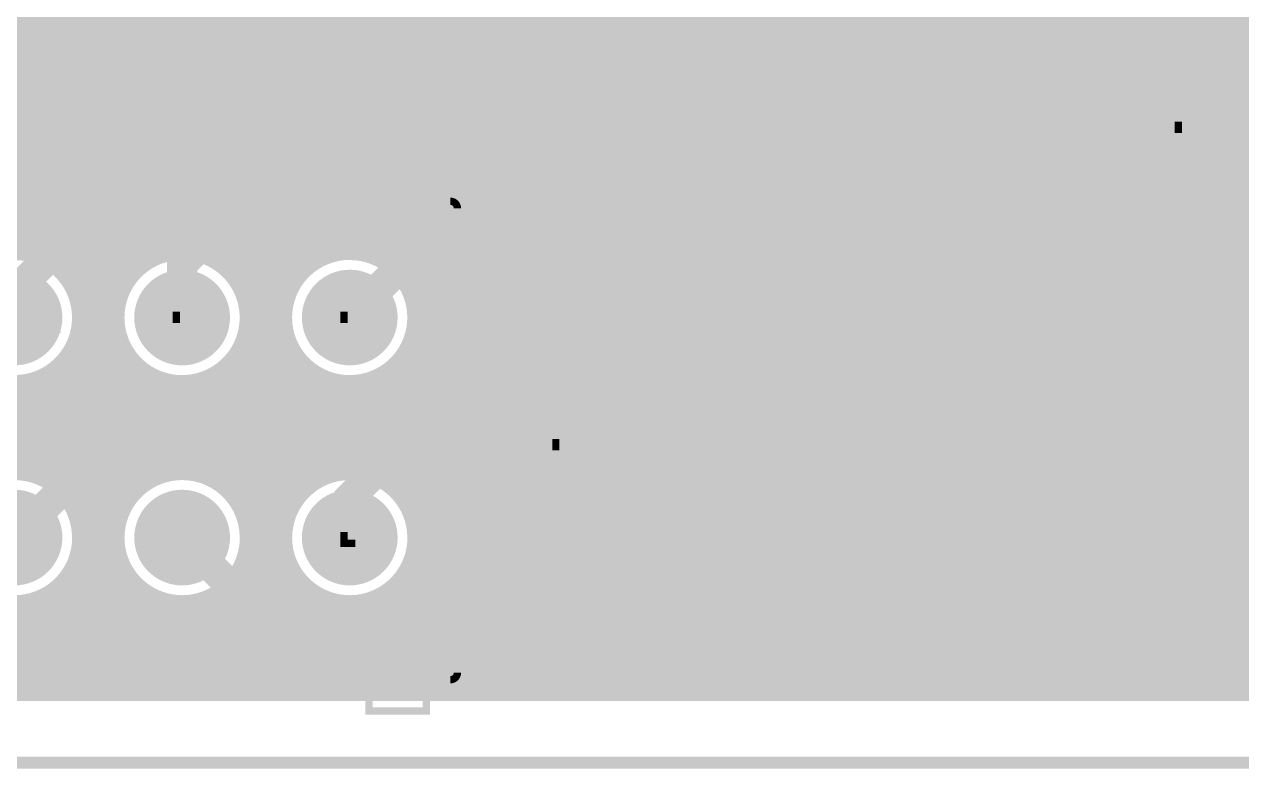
# Model space of a CAD drawing. Extents: x -5 to 208, y -5 to 206.
# Drawn here: x 129.92 to 155.33, y 119.87 to 135.43 of the extents above; entities that cross this region are included whole.
import ezdxf

# ---------------------------------------------------------------- set-up
doc = ezdxf.new("R2010")
doc.units = 0
doc.header["$MEASUREMENT"] = 0
doc.layers.get('0').update_dxf_attribs({"linetype": 'CONTINUOUS'})
for name, color, linetype in [('22-301-0_BOT', 7, 'CONTINUOUS'), ('22-301-0_DRD', 7, 'CONTINUOUS'), ('22-301-0_IN1', 1, 'CONTINUOUS'), ('22-301-0_IN2', 4, 'CONTINUOUS'), ('22-301-0_SMB', 3, 'CONTINUOUS'), ('22-301-0_SMT', 5, 'CONTINUOUS'), ('22-301-0_SST', 10, 'CONTINUOUS'), ('22-301-0_TOP', 14, 'CONTINUOUS'), ('THRUHOLE_TAP', 11, 'CONTINUOUS')]:
    doc.layers.add(name, color=color, linetype=linetype)

# ---------------------------------------------------------------- blocks, each defined once
blk = doc.blocks.new('ROUND_28')
at = {"const_width": 0.99949}
blk.add_lwpolyline([(-0.499744, 0, 1), (0.499744, 0, 1)], format="xyb", close=True, dxfattribs=at)
blk = doc.blocks.new('ROUND_80')
at = {"const_width": 0.54991}
blk.add_lwpolyline([(-0.274954, 0, 1), (0.274954, 0, 1)], format="xyb", close=True, dxfattribs=at)

msp = doc.modelspace()

# ---------------------------------------------------------------- linework, layer by layer
at = {"layer": '22-301-0_DRD', "const_width": 0.254}
for points in [[(130.34518, 129.9337), (129.07518, 129.9337)], [(130.34518, 129.9337), (129.07518, 128.6637)], [(130.34518, 128.6637), (129.07518, 129.9337)], [(130.34518, 128.6637), (130.34518, 129.9337)], [(132.5753, 129.9337), (132.5753, 128.6637)], [(133.8453, 129.9337), (132.5753, 129.9337)], [(133.8453, 129.9337), (132.5753, 128.6637)], [(133.8453, 128.6637), (132.5753, 129.9337)], [(133.8453, 128.6637), (133.8453, 129.9337)], [(136.07542, 129.9337), (136.07542, 128.6637)], [(137.34542, 129.9337), (136.07542, 129.9337)], [(137.34542, 129.9337), (136.07542, 128.6637)], [(137.34542, 128.6637), (136.07542, 129.9337)], [(137.34542, 128.6637), (137.34542, 129.9337)], [(129.07518, 128.6637), (130.34518, 128.6637)], [(132.5753, 128.6637), (133.8453, 128.6637)], [(136.07542, 128.6637), (137.34542, 128.6637)], [(130.34518, 125.3363), (129.07518, 125.3363)], [(130.34518, 125.3363), (129.07518, 124.0663)], [(130.34518, 124.0663), (129.07518, 125.3363)], [(130.34518, 124.0663), (130.34518, 125.3363)], [(132.5753, 125.3363), (132.5753, 124.0663)], [(133.8453, 125.3363), (132.5753, 125.3363)], [(133.8453, 125.3363), (132.5753, 124.0663)], [(133.8453, 124.0663), (132.5753, 125.3363)], [(133.8453, 124.0663), (133.8453, 125.3363)], [(136.07542, 125.3363), (136.07542, 124.0663)], [(137.34542, 125.3363), (136.07542, 125.3363)], [(137.34542, 125.3363), (136.07542, 124.0663)], [(137.34542, 124.0663), (136.07542, 125.3363)], [(137.34542, 124.0663), (137.34542, 125.3363)], [(129.07518, 124.0663), (130.34518, 124.0663)], [(132.5753, 124.0663), (133.8453, 124.0663)], [(136.07542, 124.0663), (137.34542, 124.0663)], [(98.99904, 119.99976), (205.00086, 119.99976)]]:
    msp.add_lwpolyline(points, dxfattribs=at)
at = {"layer": '22-301-0_IN1', "const_width": 0.254}
for points in [[(129.921, 166.37), (129.921, 130.61188)], [(130.1496, 166.37), (130.1496, 130.55346)], [(130.3782, 166.37), (130.3782, 130.44678)], [(130.6068, 166.37), (130.6068, 130.27914)], [(130.8354, 166.37), (130.8354, 130.00482)], [(131.064, 166.37), (131.064, 121.412)], [(131.2926, 166.37), (131.2926, 121.412)], [(132.8928, 166.37), (132.8928, 130.58902)], [(133.1214, 166.37), (133.1214, 130.62458)], [(133.35, 166.37), (133.35, 130.62204)], [(133.5786, 166.37), (133.5786, 130.57632)], [(133.8072, 166.37), (133.8072, 130.48742)], [(134.0358, 166.37), (134.0358, 130.3401)], [(134.2644, 166.37), (134.2644, 130.10896)], [(134.493, 166.37), (134.493, 129.64414)], [(134.7216, 166.37), (134.7216, 121.412)], [(134.9502, 166.37), (134.9502, 121.412)], [(135.1788, 166.37), (135.1788, 121.412)], [(135.4074, 166.37), (135.4074, 129.5654)], [(135.636, 166.37), (135.636, 130.08356)], [(137.2362, 166.37), (137.2362, 130.52044)], [(137.4648, 166.37), (137.4648, 130.39344)], [(137.6934, 166.37), (137.6934, 130.19278)], [(137.922, 166.37), (137.922, 129.8448)], [(138.1506, 166.37), (138.1506, 121.412)], [(138.3792, 166.37), (138.3792, 121.412)], [(138.6078, 166.37), (138.6078, 121.412)], [(138.8364, 166.37), (138.8364, 121.412)], [(139.065, 166.37), (139.065, 121.412)], [(139.2936, 166.37), (139.2936, 121.412)], [(139.5222, 166.37), (139.5222, 121.412)], [(139.7508, 166.37), (139.7508, 121.412)], [(139.9794, 166.37), (139.9794, 121.412)], [(140.208, 166.37), (140.208, 121.412)], [(141.8082, 166.37), (141.8082, 121.412)], [(142.0368, 166.37), (142.0368, 121.412)], [(142.2654, 166.37), (142.2654, 121.412)], [(142.494, 166.37), (142.494, 121.412)], [(142.7226, 166.37), (142.7226, 121.412)], [(142.9512, 166.37), (142.9512, 121.412)], [(143.1798, 166.37), (143.1798, 121.412)], [(143.4084, 166.37), (143.4084, 121.412)], [(143.637, 166.37), (143.637, 121.412)], [(143.8656, 166.37), (143.8656, 121.412)], [(144.0942, 166.37), (144.0942, 121.412)], [(144.3228, 166.37), (144.3228, 121.412)], [(144.5514, 166.37), (144.5514, 121.412)], [(144.78, 166.37), (144.78, 121.412)], [(145.0086, 166.37), (145.0086, 121.412)], [(145.2372, 166.37), (145.2372, 121.412)], [(145.4658, 166.37), (145.4658, 121.412)], [(145.6944, 166.37), (145.6944, 121.412)], [(145.923, 166.37), (145.923, 121.412)], [(146.1516, 166.37), (146.1516, 121.412)], [(146.3802, 166.37), (146.3802, 121.412)], [(146.6088, 166.37), (146.6088, 121.412)], [(146.8374, 166.37), (146.8374, 121.412)], [(147.066, 166.37), (147.066, 121.412)], [(147.2946, 166.37), (147.2946, 121.412)], [(147.5232, 166.37), (147.5232, 121.412)], [(147.7518, 166.37), (147.7518, 121.412)], [(147.9804, 166.37), (147.9804, 121.412)], [(148.209, 166.37), (148.209, 121.412)], [(148.4376, 166.37), (148.4376, 121.412)], [(148.6662, 166.37), (148.6662, 121.412)], [(148.8948, 166.37), (148.8948, 121.412)], [(149.1234, 166.37), (149.1234, 121.412)], [(149.352, 166.37), (149.352, 121.412)], [(149.5806, 166.37), (149.5806, 121.412)], [(149.8092, 166.37), (149.8092, 121.412)], [(151.8666, 166.37), (151.8666, 121.412)], [(152.0952, 166.37), (152.0952, 121.412)], [(152.3238, 166.37), (152.3238, 121.412)], [(152.5524, 166.37), (152.5524, 121.412)], [(152.781, 166.37), (152.781, 121.412)], [(153.0096, 166.37), (153.0096, 121.412)], [(153.2382, 166.37), (153.2382, 121.412)], [(153.4668, 166.37), (153.4668, 121.412)], [(153.6954, 166.37), (153.6954, 121.412)], [(153.924, 166.37), (153.924, 121.412)], [(154.1526, 166.37), (154.1526, 121.412)], [(154.3812, 166.37), (154.3812, 121.412)], [(154.6098, 166.37), (154.6098, 121.412)], [(154.8384, 166.37), (154.8384, 121.412)], [(155.067, 166.37), (155.067, 121.412)], [(155.2956, 166.37), (155.2956, 121.412)], [(151.638, 166.18712), (151.638, 121.412)], [(151.1808, 166.07536), (151.1808, 121.412)], [(151.4094, 166.08806), (151.4094, 121.412)], [(140.4366, 157.19044), (140.4366, 121.412)], [(140.6652, 156.82722), (140.6652, 121.412)], [(140.8938, 156.70276), (140.8938, 121.412)], [(141.351, 156.72308), (141.351, 121.412)], [(141.5796, 156.87294), (141.5796, 121.412)], [(141.1224, 156.67228), (141.1224, 121.412)], [(135.8646, 136.10844), (135.8646, 130.32486)], [(131.5212, 135.88238), (131.5212, 121.412)], [(132.6642, 135.92302), (132.6642, 130.51028)], [(131.7498, 135.67664), (131.7498, 121.412)], [(131.9784, 135.5979), (131.9784, 129.80162)], [(132.207, 135.60298), (132.207, 130.17246)], [(132.4356, 135.69188), (132.4356, 130.38074)], [(136.0932, 135.74522), (136.0932, 130.47726)], [(136.3218, 135.62076), (136.3218, 130.57124)], [(136.779, 135.64108), (136.779, 130.62712)], [(137.0076, 135.79094), (137.0076, 130.5941)], [(150.0378, 135.76808), (150.0378, 121.412)], [(150.2664, 135.63092), (150.2664, 121.412)], [(150.7236, 135.63092), (150.7236, 121.412)], [(150.9522, 135.76808), (150.9522, 121.412)], [(204.47, 135.3566), (90.81008, 135.3566)], [(136.5504, 135.59028), (136.5504, 130.6195)], [(150.495, 135.59028), (150.495, 121.412)], [(204.47, 135.128), (90.85072, 135.128)], [(204.47, 134.8994), (90.81008, 134.8994)], [(204.47, 134.6708), (90.67292, 134.6708)], [(204.47, 134.4422), (80.645, 134.4422)], [(204.47, 134.2136), (80.645, 134.2136)], [(204.47, 133.985), (80.645, 133.985)], [(204.47, 133.7564), (80.645, 133.7564)], [(204.47, 133.5278), (80.645, 133.5278)], [(204.47, 133.2992), (80.645, 133.2992)], [(204.47, 133.0706), (80.645, 133.0706)], [(204.47, 132.842), (80.645, 132.842)], [(204.47, 132.6134), (80.645, 132.6134)], [(204.47, 132.3848), (80.645, 132.3848)], [(204.47, 132.1562), (80.645, 132.1562)], [(204.47, 131.9276), (80.645, 131.9276)], [(204.47, 131.699), (80.645, 131.699)], [(204.47, 131.4704), (80.645, 131.4704)], [(204.47, 131.2418), (80.645, 131.2418)], [(204.47, 131.0132), (80.645, 131.0132)], [(204.47, 130.7846), (80.645, 130.7846)], [(132.77596, 130.556), (130.14198, 130.556)], [(136.27608, 130.556), (133.6421, 130.556)], [(162.57524, 130.556), (137.14222, 130.556)], [(132.36702, 130.3274), (130.55092, 130.3274)], [(135.86714, 130.3274), (134.05104, 130.3274)], [(162.1663, 130.3274), (137.55116, 130.3274)], [(132.14604, 130.0988), (130.7719, 130.0988)], [(135.64616, 130.0988), (134.27202, 130.0988)], [(161.94786, 130.0988), (137.77214, 130.0988)], [(132.00888, 129.8702), (130.90906, 129.8702)], [(135.509, 129.8702), (134.40918, 129.8702)], [(161.8107, 129.8702), (137.9093, 129.8702)], [(131.92506, 129.6416), (130.99288, 129.6416)], [(135.42518, 129.6416), (134.493, 129.6416)], [(161.72434, 129.6416), (137.99312, 129.6416)], [(131.88442, 129.413), (131.03352, 129.413)], [(135.38454, 129.413), (134.53364, 129.413)], [(161.68624, 129.413), (138.03376, 129.413)], [(131.88442, 129.1844), (131.03352, 129.1844)], [(135.38454, 129.1844), (134.53364, 129.1844)], [(135.4074, 129.032), (135.4074, 124.968)], [(161.68624, 129.1844), (138.03376, 129.1844)], [(131.92506, 128.9558), (130.99288, 128.9558)], [(131.9784, 128.79832), (131.9784, 125.20168)], [(135.42518, 128.9558), (134.493, 128.9558)], [(134.493, 128.95326), (134.493, 125.04674)], [(137.922, 128.75514), (137.922, 125.24486)], [(161.72688, 128.9558), (137.99312, 128.9558)], [(132.14858, 128.4986), (130.76936, 128.4986)], [(130.8354, 128.59258), (130.8354, 125.40742)], [(132.00888, 128.7272), (130.90906, 128.7272)], [(134.2644, 128.49098), (134.2644, 125.50902)], [(135.6487, 128.4986), (134.26948, 128.4986)], [(135.509, 128.7272), (134.40918, 128.7272)], [(135.636, 128.51638), (135.636, 125.48362)], [(161.9504, 128.4986), (137.7696, 128.4986)], [(161.8107, 128.7272), (137.9093, 128.7272)], [(132.36702, 128.27), (130.55092, 128.27)], [(130.6068, 128.31826), (130.6068, 125.68174)], [(132.207, 128.42494), (132.207, 125.57252)], [(134.0358, 128.2573), (134.0358, 125.74016)], [(135.86714, 128.27), (134.05104, 128.27)], [(135.8646, 128.27254), (135.8646, 125.72492)], [(162.16884, 128.27), (137.55116, 128.27)], [(137.6934, 128.40462), (137.6934, 125.59284)], [(129.921, 127.98806), (129.921, 126.01194)], [(132.78104, 128.0414), (130.1369, 128.0414)], [(130.1496, 128.04394), (130.1496, 125.95352)], [(130.3782, 128.15062), (130.3782, 125.84938)], [(132.4356, 128.2192), (132.4356, 125.7808)], [(132.6642, 128.08712), (132.6642, 125.91288)], [(132.8928, 128.00838), (132.8928, 125.99162)], [(133.1214, 127.97282), (133.1214, 126.02718)], [(133.35, 127.9779), (133.35, 126.0221)], [(133.5786, 128.02108), (133.5786, 125.97638)], [(136.28116, 128.0414), (133.63702, 128.0414)], [(133.8072, 128.11252), (133.8072, 125.88748)], [(136.0932, 128.12014), (136.0932, 125.87732)], [(136.3218, 128.0287), (136.3218, 125.9713)], [(136.5504, 127.98044), (136.5504, 126.01956)], [(136.779, 127.97282), (136.779, 126.02718)], [(137.0076, 128.0033), (137.0076, 125.9967)], [(162.58032, 128.0414), (137.13714, 128.0414)], [(137.2362, 128.0795), (137.2362, 125.9205)], [(137.4648, 128.2065), (137.4648, 125.7935)], [(203.53528, 127.8128), (80.645, 127.8128)], [(203.30668, 127.5842), (80.645, 127.5842)], [(203.07808, 127.3556), (80.645, 127.3556)], [(202.84948, 127.127), (80.645, 127.127)], [(201.19594, 126.8984), (95.74276, 126.8984)], [(200.787, 126.6698), (96.1517, 126.6698)], [(193.9163, 126.4412), (96.42094, 126.4412)], [(193.9163, 126.2126), (96.61652, 126.2126)], [(132.86232, 125.984), (130.05562, 125.984)], [(136.36244, 125.984), (133.55574, 125.984)], [(162.66414, 125.984), (137.05586, 125.984)], [(132.40004, 125.7554), (130.5179, 125.7554)], [(135.90016, 125.7554), (134.01802, 125.7554)], [(162.20186, 125.7554), (137.51814, 125.7554)], [(132.1689, 125.5268), (130.74904, 125.5268)], [(135.66902, 125.5268), (134.24916, 125.5268)], [(161.96818, 125.5268), (137.74928, 125.5268)], [(132.02158, 125.2982), (130.89636, 125.2982)], [(135.5217, 125.2982), (134.39648, 125.2982)], [(161.8234, 125.2982), (137.8966, 125.2982)], [(131.93268, 125.0696), (130.98526, 125.0696)], [(135.4328, 125.0696), (134.48538, 125.0696)], [(161.73196, 125.0696), (137.9855, 125.0696)], [(131.88696, 124.841), (131.03098, 124.841)], [(135.38708, 124.841), (134.5311, 124.841)], [(161.68878, 124.841), (138.03122, 124.841)], [(131.88188, 124.6124), (131.03606, 124.6124)], [(135.382, 124.6124), (134.53618, 124.6124)], [(135.4074, 124.43206), (135.4074, 121.412)], [(161.6837, 124.6124), (138.0363, 124.6124)], [(131.91744, 124.3838), (131.0005, 124.3838)], [(131.9784, 124.19838), (131.9784, 121.412)], [(134.493, 124.35332), (134.493, 121.412)], [(135.41756, 124.3838), (134.50062, 124.3838)], [(161.71926, 124.3838), (138.00074, 124.3838)], [(132.12826, 123.9266), (130.78968, 123.9266)], [(130.8354, 123.99264), (130.8354, 121.412)], [(131.99618, 124.1552), (130.92176, 124.1552)], [(135.62838, 123.9266), (134.2898, 123.9266)], [(135.4963, 124.1552), (134.42188, 124.1552)], [(135.636, 123.91644), (135.636, 121.412)], [(161.93008, 123.9266), (137.78992, 123.9266)], [(137.922, 124.1552), (137.922, 121.412)], [(161.798, 124.1552), (137.922, 124.1552)], [(132.33654, 123.698), (130.5814, 123.698)], [(130.6068, 123.71832), (130.6068, 121.412)], [(132.207, 123.82754), (132.207, 121.412)], [(134.0358, 123.6599), (134.0358, 121.412)], [(135.83666, 123.698), (134.08152, 123.698)], [(134.2644, 123.89104), (134.2644, 121.412)], [(135.8646, 123.67514), (135.8646, 121.412)], [(162.13582, 123.698), (137.58164, 123.698)], [(137.6934, 123.80722), (137.6934, 121.412)], [(130.1496, 123.44654), (130.1496, 121.412)], [(132.70738, 123.4694), (130.21056, 123.4694)], [(130.3782, 123.55068), (130.3782, 121.412)], [(132.4356, 123.61926), (132.4356, 121.412)], [(132.6642, 123.48718), (132.6642, 121.412)], [(132.8928, 123.40844), (132.8928, 121.412)], [(133.5786, 123.42368), (133.5786, 121.412)], [(136.2075, 123.4694), (133.71068, 123.4694)], [(133.8072, 123.51258), (133.8072, 121.412)], [(136.0932, 123.52274), (136.0932, 121.412)], [(136.3218, 123.42876), (136.3218, 121.412)], [(137.0076, 123.40336), (137.0076, 121.412)], [(162.5092, 123.4694), (137.2108, 123.4694)], [(137.2362, 123.47956), (137.2362, 121.412)], [(137.4648, 123.60656), (137.4648, 121.412)], [(163.93414, 123.2408), (114.78514, 123.2408)], [(129.921, 123.38812), (129.921, 121.412)], [(133.1214, 123.37288), (133.1214, 121.412)], [(133.35, 123.37796), (133.35, 121.412)], [(136.5504, 123.3805), (136.5504, 121.412)], [(136.779, 123.37288), (136.779, 121.412)], [(163.76904, 123.0122), (114.95024, 123.0122)], [(163.67506, 122.7836), (115.04422, 122.7836)], [(163.63442, 122.555), (115.0874, 122.555)], [(163.6395, 122.3264), (115.07978, 122.3264)], [(163.69284, 122.0978), (115.02644, 122.0978)], [(163.99256, 121.6406), (114.72672, 121.6406)], [(163.8046, 121.8692), (114.91722, 121.8692)], [(164.36594, 121.412), (114.35334, 121.412)]]:
    msp.add_lwpolyline(points, dxfattribs=at)
for points in [[(131.0386, 129.2987, 0.4142136), (129.71018, 130.62712)], [(133.2103, 130.62966, 0.4142136), (131.87934, 129.2987)], [(134.53872, 129.2987, 0.4142136), (133.2103, 130.62712)], [(136.71042, 130.62966, 0.4142136), (135.37946, 129.2987)], [(138.03884, 129.2987, 0.4142136), (136.71042, 130.62712)], [(129.71018, 127.97028, 0.4142136), (131.0386, 129.2987)], [(131.87934, 129.2987, 0.4142136), (133.2103, 127.96774)], [(133.2103, 127.97028, 0.4142136), (134.53872, 129.2987)], [(135.37946, 129.2987, 0.4142136), (136.71042, 127.96774)], [(136.71042, 127.97028, 0.4142136), (138.03884, 129.2987)], [(131.0386, 124.7013, 0.4142136), (129.71018, 126.02972)], [(133.2103, 126.02972, 0.4142136), (131.88188, 124.7013)], [(134.53872, 124.7013, 0.4142136), (133.2103, 126.02972)], [(136.71042, 126.02972, 0.4142136), (135.382, 124.7013)], [(138.03884, 124.7013, 0.4142136), (136.71042, 126.02972)], [(129.71018, 123.37034, 0.4142136), (131.04114, 124.7013)], [(131.87934, 124.7013, 0.4142136), (133.2103, 123.37034)], [(133.2103, 123.37034, 0.4142136), (134.54126, 124.7013)], [(135.37946, 124.7013, 0.4142136), (136.71042, 123.37034)], [(136.71042, 123.37034, 0.4142136), (138.04138, 124.7013)]]:
    msp.add_lwpolyline(points, format="xyb", dxfattribs=at)
at = {"layer": '22-301-0_IN2', "const_width": 0.254}
for points in [[(129.921, 164.2618), (129.921, 130.61188)], [(130.1496, 164.2618), (130.1496, 130.55346)], [(130.3782, 164.2618), (130.3782, 130.44678)], [(130.6068, 164.2618), (130.6068, 130.27914)], [(130.8354, 164.2618), (130.8354, 130.00482)], [(131.064, 164.2618), (131.064, 121.539)], [(131.2926, 164.2618), (131.2926, 121.539)], [(132.8928, 164.2618), (132.8928, 130.58902)], [(133.1214, 164.2618), (133.1214, 130.62458)], [(133.35, 164.2618), (133.35, 130.62204)], [(133.5786, 164.2618), (133.5786, 130.57632)], [(133.8072, 164.2618), (133.8072, 130.48742)], [(134.0358, 164.2618), (134.0358, 130.3401)], [(134.2644, 164.2618), (134.2644, 130.10896)], [(134.493, 164.2618), (134.493, 129.64414)], [(134.7216, 164.2618), (134.7216, 121.539)], [(134.9502, 164.2618), (134.9502, 121.539)], [(135.1788, 164.2618), (135.1788, 121.539)], [(135.4074, 164.2618), (135.4074, 129.5654)], [(135.636, 164.2618), (135.636, 130.08356)], [(137.2362, 164.2618), (137.2362, 130.52044)], [(137.4648, 164.2618), (137.4648, 130.39344)], [(137.6934, 164.2618), (137.6934, 130.19278)], [(137.922, 164.2618), (137.922, 129.8448)], [(138.1506, 164.2618), (138.1506, 121.539)], [(138.3792, 164.2618), (138.3792, 121.539)], [(138.6078, 164.2618), (138.6078, 121.539)], [(138.8364, 164.2618), (138.8364, 121.539)], [(139.065, 164.2618), (139.065, 121.539)], [(139.2936, 164.2618), (139.2936, 121.539)], [(139.5222, 164.2618), (139.5222, 121.539)], [(139.7508, 164.2618), (139.7508, 121.539)], [(139.9794, 164.2618), (139.9794, 121.539)], [(140.208, 164.2618), (140.208, 121.539)], [(141.8082, 164.2618), (141.8082, 121.539)], [(142.0368, 164.2618), (142.0368, 121.539)], [(142.2654, 164.2618), (142.2654, 121.539)], [(142.494, 164.2618), (142.494, 121.539)], [(142.7226, 164.2618), (142.7226, 121.539)], [(142.9512, 164.2618), (142.9512, 121.539)], [(143.1798, 164.2618), (143.1798, 121.539)], [(143.4084, 164.2618), (143.4084, 121.539)], [(143.637, 164.2618), (143.637, 121.539)], [(143.8656, 164.2618), (143.8656, 121.539)], [(144.0942, 164.2618), (144.0942, 121.539)], [(144.3228, 164.2618), (144.3228, 121.539)], [(144.5514, 164.2618), (144.5514, 121.539)], [(144.78, 164.2618), (144.78, 121.539)], [(145.0086, 164.2618), (145.0086, 121.539)], [(145.2372, 164.2618), (145.2372, 121.539)], [(145.4658, 164.2618), (145.4658, 121.539)], [(145.6944, 164.2618), (145.6944, 121.539)], [(145.923, 164.2618), (145.923, 121.539)], [(146.1516, 164.2618), (146.1516, 121.539)], [(146.3802, 164.2618), (146.3802, 121.539)], [(146.6088, 164.2618), (146.6088, 121.539)], [(146.8374, 164.2618), (146.8374, 121.539)], [(147.066, 164.2618), (147.066, 121.539)], [(147.2946, 164.2618), (147.2946, 121.539)], [(147.5232, 164.2618), (147.5232, 121.539)], [(147.7518, 164.2618), (147.7518, 121.539)], [(147.9804, 164.2618), (147.9804, 121.539)], [(148.209, 164.2618), (148.209, 121.539)], [(148.4376, 164.2618), (148.4376, 121.539)], [(148.6662, 164.2618), (148.6662, 121.539)], [(148.8948, 164.2618), (148.8948, 121.539)], [(149.1234, 164.2618), (149.1234, 121.539)], [(149.352, 164.2618), (149.352, 121.539)], [(149.5806, 164.2618), (149.5806, 121.539)], [(149.8092, 164.2618), (149.8092, 121.539)], [(151.1808, 164.2618), (151.1808, 121.539)], [(151.4094, 164.2618), (151.4094, 121.539)], [(151.638, 164.2618), (151.638, 121.539)], [(151.8666, 164.2618), (151.8666, 121.539)], [(152.0952, 164.2618), (152.0952, 121.539)], [(152.3238, 164.2618), (152.3238, 121.539)], [(152.5524, 164.2618), (152.5524, 121.539)], [(152.781, 164.2618), (152.781, 121.539)], [(153.0096, 164.2618), (153.0096, 121.539)], [(153.2382, 164.2618), (153.2382, 121.539)], [(153.4668, 164.2618), (153.4668, 121.539)], [(153.6954, 164.2618), (153.6954, 121.539)], [(153.924, 164.2618), (153.924, 121.539)], [(154.1526, 164.2618), (154.1526, 121.539)], [(154.3812, 164.2618), (154.3812, 121.539)], [(154.6098, 164.2618), (154.6098, 121.539)], [(154.8384, 164.2618), (154.8384, 121.539)], [(155.067, 164.2618), (155.067, 121.539)], [(155.2956, 164.2618), (155.2956, 121.539)], [(140.4366, 157.19044), (140.4366, 121.539)], [(140.6652, 156.82722), (140.6652, 121.539)], [(140.8938, 156.70276), (140.8938, 121.539)], [(141.351, 156.72308), (141.351, 121.539)], [(141.5796, 156.87294), (141.5796, 121.539)], [(141.1224, 156.67228), (141.1224, 121.539)], [(135.8646, 136.10844), (135.8646, 130.32486)], [(131.5212, 135.88238), (131.5212, 121.539)], [(132.6642, 135.92302), (132.6642, 130.51028)], [(131.7498, 135.67664), (131.7498, 121.539)], [(131.9784, 135.5979), (131.9784, 129.80162)], [(132.207, 135.60298), (132.207, 130.17246)], [(132.4356, 135.69188), (132.4356, 130.38074)], [(136.0932, 135.74522), (136.0932, 130.47726)], [(136.3218, 135.62076), (136.3218, 130.57124)], [(136.779, 135.64108), (136.779, 130.62712)], [(137.0076, 135.79094), (137.0076, 130.5941)], [(150.0378, 135.76808), (150.0378, 121.539)], [(150.2664, 135.63092), (150.2664, 121.539)], [(150.7236, 135.63092), (150.7236, 121.539)], [(150.9522, 135.76808), (150.9522, 121.539)], [(204.47, 135.4074), (90.78976, 135.4074)], [(136.5504, 135.59028), (136.5504, 130.6195)], [(150.495, 135.59028), (150.495, 121.539)], [(204.47, 135.1788), (90.84818, 135.1788)], [(204.47, 134.9502), (90.82532, 134.9502)], [(204.47, 134.7216), (90.71356, 134.7216)], [(204.47, 134.493), (90.4113, 134.493)], [(204.47, 134.2644), (80.8482, 134.2644)], [(204.47, 134.0358), (80.8482, 134.0358)], [(204.47, 133.8072), (80.8482, 133.8072)], [(204.47, 133.5786), (80.8482, 133.5786)], [(204.47, 133.35), (80.8482, 133.35)], [(204.47, 133.1214), (80.8482, 133.1214)], [(204.47, 132.8928), (80.8482, 132.8928)], [(204.47, 132.6642), (80.8482, 132.6642)], [(204.47, 132.4356), (80.8482, 132.4356)], [(204.47, 132.207), (80.8482, 132.207)], [(204.47, 131.9784), (80.8482, 131.9784)], [(204.47, 131.7498), (80.8482, 131.7498)], [(204.47, 131.5212), (80.8482, 131.5212)], [(204.47, 131.2926), (80.8482, 131.2926)], [(204.47, 131.064), (80.8482, 131.064)], [(204.47, 130.8354), (80.8482, 130.8354)], [(132.969, 130.6068), (129.94894, 130.6068)], [(136.46912, 130.6068), (133.44906, 130.6068)], [(162.76828, 130.6068), (136.94918, 130.6068)], [(132.43306, 130.3782), (130.48488, 130.3782)], [(135.93318, 130.3782), (133.985, 130.3782)], [(162.23234, 130.3782), (137.48512, 130.3782)], [(132.18668, 130.1496), (130.73126, 130.1496)], [(135.6868, 130.1496), (134.23138, 130.1496)], [(161.9885, 130.1496), (137.7315, 130.1496)], [(132.03428, 129.921), (130.88366, 129.921)], [(135.5344, 129.921), (134.38378, 129.921)], [(161.8361, 129.921), (137.8839, 129.921)], [(131.9403, 129.6924), (130.97764, 129.6924)], [(135.44042, 129.6924), (134.47776, 129.6924)], [(161.73958, 129.6924), (137.97788, 129.6924)], [(131.8895, 129.4638), (131.02844, 129.4638)], [(135.38962, 129.4638), (134.52856, 129.4638)], [(161.69132, 129.4638), (138.02868, 129.4638)], [(131.91236, 129.0066), (131.00558, 129.0066)], [(131.88188, 129.2352), (131.03606, 129.2352)], [(135.41248, 129.0066), (134.5057, 129.0066)], [(135.382, 129.2352), (134.53618, 129.2352)], [(135.4074, 129.032), (135.4074, 124.968)], [(161.71418, 129.0066), (138.00582, 129.0066)], [(161.68116, 129.2352), (138.0363, 129.2352)], [(131.98602, 128.778), (130.93192, 128.778)], [(131.9784, 128.79832), (131.9784, 125.20168)], [(135.48614, 128.778), (134.43204, 128.778)], [(134.493, 128.95326), (134.493, 125.04674)], [(137.922, 128.75514), (137.922, 125.24486)], [(161.78784, 128.778), (137.93216, 128.778)], [(132.11048, 128.5494), (130.80746, 128.5494)], [(130.8354, 128.59258), (130.8354, 125.40742)], [(134.2644, 128.49098), (134.2644, 125.50902)], [(135.6106, 128.5494), (134.30758, 128.5494)], [(135.636, 128.51638), (135.636, 125.48362)], [(161.9123, 128.5494), (137.8077, 128.5494)], [(130.6068, 128.31826), (130.6068, 125.68174)], [(132.3086, 128.3208), (130.60934, 128.3208)], [(132.207, 128.42494), (132.207, 125.57252)], [(134.0358, 128.2573), (134.0358, 125.74016)], [(135.80872, 128.3208), (134.10946, 128.3208)], [(135.8646, 128.27254), (135.8646, 125.72492)], [(162.11042, 128.3208), (137.60958, 128.3208)], [(137.6934, 128.40462), (137.6934, 125.59284)], [(129.921, 127.98806), (129.921, 126.01194)], [(130.1496, 128.04394), (130.1496, 125.95352)], [(132.65404, 128.0922), (130.2639, 128.0922)], [(130.3782, 128.15062), (130.3782, 125.84938)], [(132.4356, 128.2192), (132.4356, 125.7808)], [(132.6642, 128.08712), (132.6642, 125.91288)], [(132.8928, 128.00838), (132.8928, 125.99162)], [(133.1214, 127.97282), (133.1214, 126.02718)], [(133.35, 127.9779), (133.35, 126.0221)], [(133.5786, 128.02108), (133.5786, 125.97638)], [(136.15416, 128.0922), (133.76402, 128.0922)], [(133.8072, 128.11252), (133.8072, 125.88748)], [(136.0932, 128.12014), (136.0932, 125.87732)], [(136.3218, 128.0287), (136.3218, 125.9713)], [(136.5504, 127.98044), (136.5504, 126.01956)], [(136.779, 127.97282), (136.779, 126.02718)], [(137.0076, 128.0033), (137.0076, 125.9967)], [(137.2362, 128.0795), (137.2362, 125.9205)], [(162.45332, 128.0922), (137.26414, 128.0922)], [(137.4648, 128.2065), (137.4648, 125.7935)], [(204.47, 127.8636), (80.8482, 127.8636)], [(204.47, 127.635), (80.8482, 127.635)], [(204.47, 127.4064), (80.8482, 127.4064)], [(204.47, 127.1778), (80.8482, 127.1778)], [(201.32802, 126.9492), (95.61068, 126.9492)], [(200.86066, 126.7206), (96.07804, 126.7206)], [(200.5711, 126.492), (96.3676, 126.492)], [(200.36282, 126.2634), (96.57588, 126.2634)], [(200.20534, 126.0348), (96.73336, 126.0348)], [(132.47116, 125.8062), (130.44678, 125.8062)], [(135.97128, 125.8062), (133.9469, 125.8062)], [(162.27298, 125.8062), (137.44702, 125.8062)], [(132.20954, 125.5776), (130.7084, 125.5776)], [(135.70966, 125.5776), (134.20852, 125.5776)], [(162.01136, 125.5776), (137.70864, 125.5776)], [(132.04952, 125.349), (130.86842, 125.349)], [(135.54964, 125.349), (134.36854, 125.349)], [(161.8488, 125.349), (137.86866, 125.349)], [(131.94792, 125.1204), (130.97002, 125.1204)], [(135.44804, 125.1204), (134.47014, 125.1204)], [(161.74974, 125.1204), (137.97026, 125.1204)], [(131.89458, 124.8918), (131.02336, 124.8918)], [(135.3947, 124.8918), (134.52348, 124.8918)], [(161.69386, 124.8918), (138.0236, 124.8918)], [(131.90728, 124.4346), (131.01066, 124.4346)], [(131.87934, 124.6632), (131.0386, 124.6632)], [(135.4074, 124.4346), (134.51078, 124.4346)], [(135.37946, 124.6632), (134.53872, 124.6632)], [(135.4074, 124.43206), (135.4074, 121.539)], [(161.70656, 124.4346), (138.0109, 124.4346)], [(161.68116, 124.6632), (138.03884, 124.6632)], [(131.97586, 124.206), (130.94208, 124.206)], [(131.9784, 124.19838), (131.9784, 121.539)], [(135.47598, 124.206), (134.4422, 124.206)], [(134.493, 124.35332), (134.493, 121.539)], [(161.77514, 124.206), (137.94232, 124.206)], [(132.0927, 123.9774), (130.82524, 123.9774)], [(130.8354, 123.99264), (130.8354, 121.539)], [(135.59282, 123.9774), (134.32536, 123.9774)], [(135.636, 123.91644), (135.636, 121.539)], [(161.89452, 123.9774), (137.82548, 123.9774)], [(137.922, 124.1552), (137.922, 121.539)], [(130.6068, 123.71832), (130.6068, 121.539)], [(132.28066, 123.7488), (130.63728, 123.7488)], [(132.207, 123.82754), (132.207, 121.539)], [(134.0358, 123.6599), (134.0358, 121.539)], [(135.78078, 123.7488), (134.1374, 123.7488)], [(134.2644, 123.89104), (134.2644, 121.539)], [(135.8646, 123.67514), (135.8646, 121.539)], [(162.08248, 123.7488), (137.63752, 123.7488)], [(137.6934, 123.80722), (137.6934, 121.539)], [(130.1496, 123.44654), (130.1496, 121.539)], [(132.59816, 123.5202), (130.31978, 123.5202)], [(130.3782, 123.55068), (130.3782, 121.539)], [(132.4356, 123.61926), (132.4356, 121.539)], [(132.6642, 123.48718), (132.6642, 121.539)], [(132.8928, 123.40844), (132.8928, 121.539)], [(133.5786, 123.42368), (133.5786, 121.539)], [(133.8072, 123.51258), (133.8072, 121.539)], [(136.09828, 123.5202), (133.8199, 123.5202)], [(136.0932, 123.52274), (136.0932, 121.539)], [(136.3218, 123.42876), (136.3218, 121.539)], [(137.0076, 123.40336), (137.0076, 121.539)], [(137.2362, 123.47956), (137.2362, 121.539)], [(162.39744, 123.5202), (137.32002, 123.5202)], [(137.4648, 123.60656), (137.4648, 121.539)], [(163.98494, 123.2916), (114.73434, 123.2916)], [(129.921, 123.38812), (129.921, 121.539)], [(133.1214, 123.37288), (133.1214, 121.539)], [(133.35, 123.37796), (133.35, 121.539)], [(136.5504, 123.3805), (136.5504, 121.539)], [(136.779, 123.37288), (136.779, 121.539)], [(163.79952, 123.063), (114.9223, 123.063)], [(163.6903, 122.8344), (115.02898, 122.8344)], [(163.6395, 122.6058), (115.08232, 122.6058)], [(163.6776, 122.1486), (115.04168, 122.1486)], [(163.63442, 122.3772), (115.08486, 122.3772)], [(163.77412, 121.92), (114.94516, 121.92)], [(163.94176, 121.6914), (114.77752, 121.6914)], [(164.1221, 121.539), (114.59972, 121.539)]]:
    msp.add_lwpolyline(points, dxfattribs=at)
for points in [[(131.0386, 129.2987, 0.4142136), (129.71018, 130.62712)], [(133.2103, 130.62966, 0.4142136), (131.87934, 129.2987)], [(134.53872, 129.2987, 0.4142136), (133.2103, 130.62712)], [(136.71042, 130.62966, 0.4142136), (135.37946, 129.2987)], [(138.03884, 129.2987, 0.4142136), (136.71042, 130.62712)], [(129.71018, 127.97028, 0.4142136), (131.0386, 129.2987)], [(131.87934, 129.2987, 0.4142136), (133.2103, 127.96774)], [(133.2103, 127.97028, 0.4142136), (134.53872, 129.2987)], [(135.37946, 129.2987, 0.4142136), (136.71042, 127.96774)], [(136.71042, 127.97028, 0.4142136), (138.03884, 129.2987)], [(131.0386, 124.7013, 0.4142136), (129.71018, 126.02972)], [(133.2103, 126.02972, 0.4142136), (131.88188, 124.7013)], [(134.53872, 124.7013, 0.4142136), (133.2103, 126.02972)], [(136.71042, 126.02972, 0.4142136), (135.382, 124.7013)], [(138.03884, 124.7013, 0.4142136), (136.71042, 126.02972)], [(129.71018, 123.37034, 0.4142136), (131.04114, 124.7013)], [(131.87934, 124.7013, 0.4142136), (133.2103, 123.37034)], [(133.2103, 123.37034, 0.4142136), (134.54126, 124.7013)], [(135.37946, 124.7013, 0.4142136), (136.71042, 123.37034)], [(136.71042, 123.37034, 0.4142136), (138.04138, 124.7013)]]:
    msp.add_lwpolyline(points, format="xyb", dxfattribs=at)
at = {"layer": '22-301-0_SST', "const_width": 0.1524}
for points in [[(132.33146, 135.26262), (131.99364, 135.26262), (131.31546, 135.49884), (131.99364, 135.7376), (132.33146, 135.7376)], [(136.77646, 135.38962), (136.43864, 135.38962), (135.76046, 135.62584), (136.43864, 135.8646), (136.77646, 135.8646)], [(142.97406, 135.18896), (142.97406, 134.83336), (143.1417, 134.71398), (143.31188, 134.71398), (143.48206, 134.83336), (143.48206, 135.18896), (142.46606, 135.18896)], [(146.27606, 135.31596), (146.27606, 134.96036), (146.4437, 134.84098), (146.61388, 134.84098), (146.78406, 134.96036), (146.78406, 135.31596), (145.76806, 135.31596)], [(150.70328, 134.80542), (150.87346, 134.86384), (150.87346, 135.21944), (150.70328, 135.2804), (150.53564, 135.2804), (150.36546, 135.21944), (150.36546, 134.86384), (150.19528, 134.80542), (150.02764, 134.80542), (149.85746, 134.86384), (149.85746, 135.21944), (150.02764, 135.2804)], [(154.85618, 134.71398), (155.02636, 134.7724), (155.02636, 135.128), (154.85618, 135.18642), (154.68854, 135.18642), (154.51836, 135.128), (154.51836, 134.7724), (154.34818, 134.71398), (154.18054, 134.71398), (154.01036, 134.7724), (154.01036, 135.128), (154.18054, 135.18642)], [(132.16128, 134.42442), (132.33146, 134.48284), (132.33146, 134.83844), (132.16128, 134.8994), (131.99364, 134.8994), (131.82346, 134.83844), (131.82346, 134.48284), (131.65328, 134.42442), (131.48564, 134.42442), (131.31546, 134.48284), (131.31546, 134.83844), (131.48564, 134.8994)], [(136.60628, 134.55142), (136.77646, 134.60984), (136.77646, 134.96544), (136.60628, 135.0264), (136.43864, 135.0264), (136.26846, 134.96544), (136.26846, 134.60984), (136.09828, 134.55142), (135.93064, 134.55142), (135.76046, 134.60984), (135.76046, 134.96544), (135.93064, 135.0264)], [(142.97406, 134.89178), (142.46606, 134.71398)], [(146.27606, 135.01878), (145.76806, 134.84098)], [(145.76806, 134.35838), (146.78406, 134.00278), (146.78406, 134.47776)], [(150.02764, 134.4422), (149.85746, 134.38124), (149.85746, 134.02564), (150.02764, 133.96722), (150.36546, 133.96722), (150.53564, 134.0866), (150.53564, 134.4422), (150.87346, 134.4422), (150.87346, 133.96722)], [(135.93064, 134.1882), (135.76046, 134.12724), (135.76046, 133.77164), (135.93064, 133.71322), (136.26846, 133.71322), (136.43864, 133.8326), (136.43864, 134.1882), (136.77646, 134.1882), (136.77646, 133.71322)], [(142.46606, 134.23138), (143.48206, 133.87578), (143.48206, 134.35076)], [(154.18054, 134.34822), (154.01036, 134.2898), (154.01036, 133.9342), (154.18054, 133.87578), (154.51836, 133.87578), (154.68854, 133.99262), (154.68854, 134.34822), (155.02636, 134.34822), (155.02636, 133.87578)], [(131.65328, 133.58622), (131.65328, 134.0612), (132.33146, 133.82244), (132.33146, 133.7056), (131.31546, 133.7056)], [(145.9357, 133.63956), (145.76806, 133.5786), (145.76806, 133.223), (145.9357, 133.16458), (146.27606, 133.16458), (146.4437, 133.28396), (146.4437, 133.63956), (146.78406, 133.63956), (146.78406, 133.16458)], [(142.97406, 133.4516), (142.97406, 133.096), (142.80388, 133.03758), (142.6337, 133.03758), (142.46606, 133.096), (142.46606, 133.4516), (142.6337, 133.51256), (142.80388, 133.51256), (143.48206, 133.2738)], [(150.36546, 133.54304), (150.36546, 133.18744), (150.19528, 133.12902), (150.02764, 133.12902), (149.85746, 133.18744), (149.85746, 133.54304), (150.02764, 133.604), (150.19528, 133.604), (150.87346, 133.36524)], [(154.01036, 133.15442), (154.01036, 133.39318)], [(154.01036, 133.2738), (155.02636, 133.2738), (154.85618, 133.39318)], [(131.48564, 133.223), (131.31546, 133.16204), (131.31546, 132.80644), (131.48564, 132.74802), (131.82346, 132.74802), (131.99364, 132.8674), (131.99364, 133.223), (132.33146, 133.223), (132.33146, 132.74802)], [(135.76046, 133.1722), (135.93064, 133.28904), (136.09828, 133.35), (136.43864, 133.35), (136.60628, 133.28904), (136.77646, 133.1722), (136.77646, 133.05282), (136.60628, 132.93344), (136.43864, 132.87502), (136.09828, 132.87502), (135.93064, 132.93344), (135.76046, 133.05282), (135.76046, 133.1722)], [(138.80846, 131.72948), (128.3589, 131.72948), (128.3589, 131.8006), (128.3589, 131.93014), (127.40894, 131.93014)], [(138.95832, 121.87936), (138.95832, 123.75134), (139.4587, 123.75134), (139.4587, 125.15088), (138.95832, 125.15088), (138.95832, 128.34874), (139.4587, 128.34874), (139.4587, 129.74828), (138.95832, 129.74828), (138.95832, 131.57962)], [(128.12014, 130.88874), (128.12014, 127.70866), (131.30022, 127.70866), (131.30022, 130.88874), (128.12014, 130.88874)], [(131.62026, 130.88874), (131.62026, 127.70866), (134.80034, 127.70866), (134.80034, 130.88874), (131.62026, 130.88874)], [(135.12038, 130.88874), (135.12038, 127.70866), (138.30046, 127.70866), (138.30046, 130.88874), (135.12038, 130.88874)], [(129.82702, 129.18186), (130.02768, 128.9812), (129.39268, 128.9812), (129.5908, 129.18186), (129.82702, 129.18186), (129.82702, 129.41808), (130.02768, 129.6162), (129.39268, 129.6162), (129.5908, 129.41808), (129.82702, 129.41808)], [(130.02768, 128.9812), (130.02768, 129.6162)], [(133.32714, 129.18186), (133.5278, 128.9812), (132.8928, 128.9812), (133.09092, 129.18186), (133.32714, 129.18186), (133.32714, 129.41808), (133.5278, 129.6162), (132.8928, 129.6162), (133.09092, 129.41808), (133.32714, 129.41808)], [(132.8928, 129.6162), (132.8928, 128.9812)], [(133.5278, 128.9812), (133.5278, 129.6162)], [(136.39292, 129.6162), (136.39292, 128.9812), (136.59104, 129.18186), (136.82726, 129.18186), (136.82726, 129.41808), (137.02792, 129.6162), (136.39292, 129.6162), (136.59104, 129.41808), (136.82726, 129.41808)], [(137.02792, 129.6162), (137.02792, 128.9812)], [(133.09092, 129.18186), (133.09092, 129.41808)], [(136.59104, 129.18186), (136.59104, 129.41808)], [(136.82726, 129.18186), (137.02792, 128.9812), (136.39292, 128.9812)], [(140.335, 126.94158), (140.16482, 126.94158), (139.99718, 126.88062), (139.99718, 126.6444), (140.16482, 126.58598), (141.01318, 126.58598)], [(141.01318, 126.52502), (141.01318, 126.76378)], [(128.12014, 126.29134), (128.12014, 123.11126), (131.30022, 123.11126), (131.30022, 126.29134), (128.12014, 126.29134)], [(131.62026, 126.29134), (131.62026, 123.11126), (134.80034, 123.11126), (134.80034, 126.29134), (131.62026, 126.29134)], [(135.12038, 126.29134), (135.12038, 123.11126), (138.30046, 123.11126), (138.30046, 126.29134), (135.12038, 126.29134)], [(139.99718, 125.68682), (139.99718, 126.1618), (140.67282, 125.68682), (140.843, 125.68682), (141.01318, 125.74778), (141.01318, 126.10338), (140.843, 126.1618)], [(130.02768, 125.0188), (129.39268, 125.0188)], [(129.82702, 124.81814), (130.02768, 125.0188), (130.02768, 124.3838), (129.82702, 124.58192)], [(133.09092, 124.58192), (133.32714, 124.58192), (133.32714, 124.81814), (133.09092, 124.81814), (132.8928, 125.0188), (132.8928, 124.3838), (133.09092, 124.58192), (133.09092, 124.81814)], [(133.5278, 125.0188), (132.8928, 125.0188)], [(133.32714, 124.81814), (133.5278, 125.0188), (133.5278, 124.3838), (133.32714, 124.58192)], [(136.82726, 124.81814), (136.59104, 124.81814), (136.39292, 125.0188), (137.02792, 125.0188), (136.82726, 124.81814), (136.82726, 124.58192), (137.02792, 124.3838), (137.02792, 125.0188)], [(136.59104, 124.58192), (136.39292, 124.3838), (136.39292, 125.0188)], [(136.82726, 124.58192), (136.59104, 124.58192), (136.59104, 124.81814)], [(130.02768, 124.3838), (129.39268, 124.3838)], [(133.5278, 124.3838), (132.8928, 124.3838)], [(137.02792, 124.3838), (136.39292, 124.3838)], [(110.109, 121.7295), (138.80846, 121.7295)], [(138.31062, 121.7295), (138.31062, 121.07926), (137.1092, 121.07926), (137.1092, 121.7295)]]:
    msp.add_lwpolyline(points, dxfattribs=at)
for points in [[(138.95832, 131.57962, 0.4142136), (138.80846, 131.72948)], [(138.80846, 121.7295, 0.4142136), (138.95832, 121.87936)]]:
    msp.add_lwpolyline(points, format="xyb", dxfattribs=at)
at = {"layer": '22-301-0_TOP', "const_width": 0.635}
for points in [[(164.7952, 145.415), (164.846, 145.415), (167.005, 143.256), (167.005, 138.303), (165.354, 136.652), (157.988, 136.652), (153.67, 132.334), (143.51, 132.334), (136.71042, 125.53442), (136.71042, 124.7013)], [(132.08, 143.1798), (132.0038, 143.1798), (129.794, 140.97), (129.794, 133.604), (128.016, 131.826), (128.016, 126.50724), (126.21006, 124.7013)], [(129.71018, 129.2987), (129.9337, 129.2987), (129.667, 129.56794), (129.667, 129.794), (134.366, 134.493), (134.366, 141.224), (136.3218, 143.1798), (136.525, 143.1798)], [(133.2103, 129.2987), (133.2103, 130.4163), (141.224, 138.43), (147.32, 138.43), (148.082, 139.192), (148.082, 140.843), (150.4188, 143.1798), (150.495, 143.1798)], [(160.655, 143.1798), (160.3248, 143.1798), (157.861, 140.716), (157.861, 137.795), (153.416, 133.35), (140.75918, 133.35), (136.71042, 129.2987)], [(169.2148, 140.97), (169.2148, 139.2428), (165.608, 135.636), (158.623, 135.636), (154.432, 131.445), (144.272, 131.445), (141.605, 128.778), (141.605, 124.46), (139.827, 122.682), (135.22706, 122.682), (133.2103, 124.7013)], [(154.94, 138.7602), (154.94, 138.684), (151.003, 134.747), (149.479, 134.747), (147.4724, 136.7536), (146.05, 136.7536)], [(142.875, 136.7536), (141.5796, 136.7536), (135.001, 130.175), (135.001, 128.016), (133.731, 126.746), (131.75488, 126.746), (129.71018, 124.7013)]]:
    msp.add_lwpolyline(points, dxfattribs=at)

# ---------------------------------------------------------------- block references
at = {"layer": '22-301-0_BOT'}
for p in [(129.71018, 129.2987), (133.2103, 129.2987), (136.71042, 129.2987), (129.71018, 124.7013), (133.2103, 124.7013), (136.71042, 124.7013)]:
    msp.add_blockref('ROUND_28', p, dxfattribs=at)
at = {"layer": '22-301-0_IN1'}
for p in [(129.71018, 129.2987), (133.2103, 129.2987), (136.71042, 129.2987), (129.71018, 124.7013), (133.2103, 124.7013), (136.71042, 124.7013)]:
    msp.add_blockref('ROUND_28', p, dxfattribs=at)
at = {"layer": '22-301-0_IN2'}
for p in [(129.71018, 129.2987), (133.2103, 129.2987), (136.71042, 129.2987), (129.71018, 124.7013), (133.2103, 124.7013), (136.71042, 124.7013)]:
    msp.add_blockref('ROUND_28', p, dxfattribs=at)
at = {"layer": '22-301-0_SMB'}
for p in [(129.71018, 129.2987), (133.2103, 129.2987), (136.71042, 129.2987), (129.71018, 124.7013), (133.2103, 124.7013), (136.71042, 124.7013)]:
    msp.add_blockref('ROUND_28', p, dxfattribs=at)
at = {"layer": '22-301-0_SMT'}
for p in [(129.71018, 129.2987), (133.2103, 129.2987), (136.71042, 129.2987), (129.71018, 124.7013), (133.2103, 124.7013), (136.71042, 124.7013)]:
    msp.add_blockref('ROUND_28', p, dxfattribs=at)
at = {"layer": '22-301-0_TOP'}
for p in [(129.71018, 129.2987), (133.2103, 129.2987), (136.71042, 129.2987), (129.71018, 124.7013), (133.2103, 124.7013), (136.71042, 124.7013)]:
    msp.add_blockref('ROUND_28', p, dxfattribs=at)
at = {"layer": 'THRUHOLE_TAP'}
for p in [(129.71018, 129.2987), (133.2103, 129.2987), (136.71042, 129.2987), (129.71018, 124.7013), (133.2103, 124.7013), (136.71042, 124.7013)]:
    msp.add_blockref('ROUND_80', p, dxfattribs=at)

doc.saveas('drawing.dxf')
